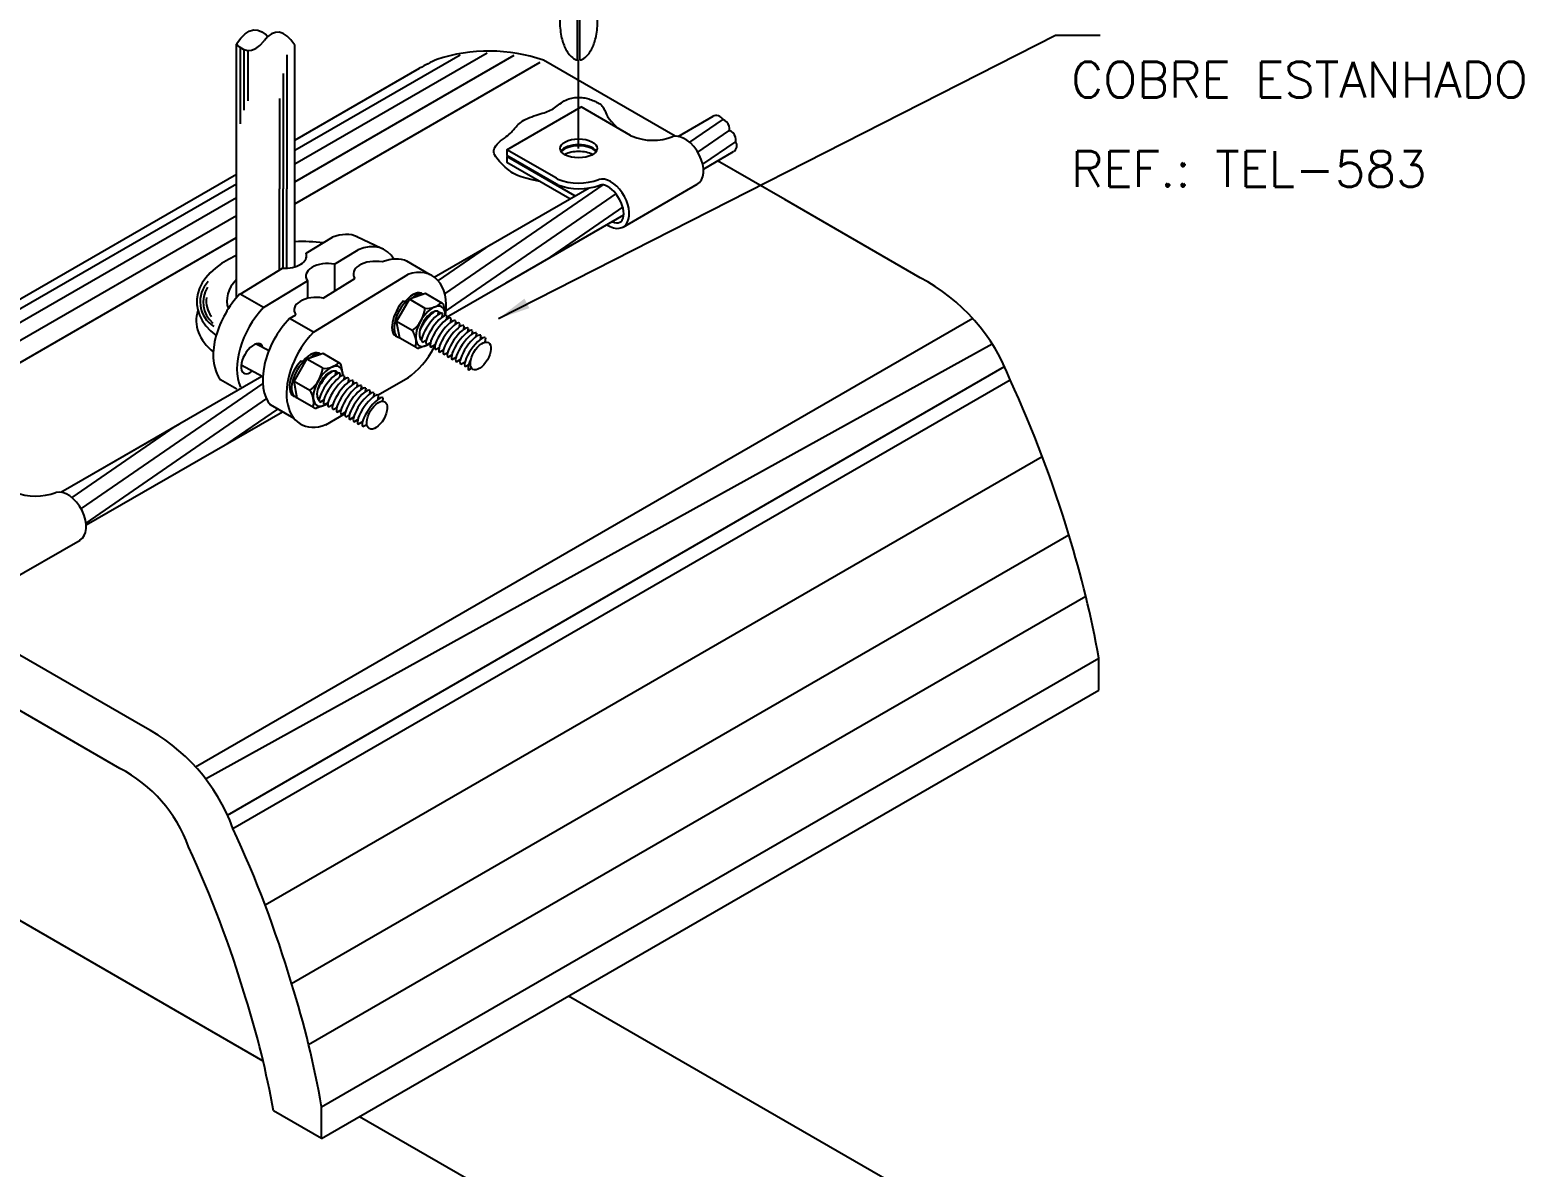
# Model space of a CAD drawing. Header units: millimetres. Extents: x -6439 to -6423.4, y -4426.4 to -4410.4.
# Drawn here: x -6432.51 to -6424.16, y -4420.85 to -4414.49 of the extents above; entities that cross this region are included whole.
import ezdxf

# ---------------------------------------------------------------- set-up
doc = ezdxf.new("R2010")
doc.units = ezdxf.units.MM
doc.header["$LTSCALE"] = 10
doc.linetypes.add('DASHDOT', pattern=[1, 0.5, -0.25, 0, -0.25])
doc.layers.add('Termotécnica', color=7, linetype='Continuous')
doc.styles.add('r80', font='romans.shx')

msp = doc.modelspace()

# ---------------------------------------------------------------- linework, layer by layer
at = {"layer": 'Termotécnica', "color": 2}
for p, q in [((-6429.4468, -4414.6573), (-6429.4468, -4414.1864)), ((-6429.4351, -4414.6573), (-6429.4351, -4414.1864)), ((-6429.8893, -4416.1044), (-6426.774, -4414.5177)), ((-6426.774, -4414.5177), (-6426.524, -4414.5177)), ((-6431.3553, -4415.9897), (-6431.3553, -4414.5684)), ((-6431.0283, -4415.814), (-6431.0283, -4414.5749)), ((-6429.8423, -4415.1598), (-6429.4274, -4414.9203)), ((-6429.1505, -4415.0801), (-6429.4274, -4414.9203)), ((-6428.8848, -4415.0849), (-6428.6889, -4414.9721)), ((-6429.8423, -4415.1598), (-6429.8423, -4415.1917)), ((-6429.5654, -4415.3196), (-6429.8423, -4415.1598)), ((-6429.5657, -4415.3514), (-6429.8423, -4415.1917)), ((-6429.8423, -4415.1981), (-6429.8368, -4415.1949)), ((-6429.8423, -4415.1981), (-6429.8423, -4415.2301)), ((-6429.4621, -4415.4176), (-6429.8423, -4415.1981)), ((-6428.7436, -4415.2674), (-6428.5741, -4415.1695)), ((-6429.4898, -4415.4336), (-6429.8423, -4415.2301)), ((-6430.25, -4415.8718), (-6429.383, -4415.3721)), ((-6429.5574, -4415.3236), (-6429.5654, -4415.3196)), ((-6429.5572, -4415.3556), (-6429.5652, -4415.3517)), ((-6429.1925, -4415.5921), (-6428.7776, -4415.3526)), ((-6429.8463, -4415.9041), (-6429.189, -4415.5246)), ((-6430.2978, -4415.9649), (-6430.3878, -4415.996)), ((-6430.203, -4416.0195), (-6430.2978, -4415.9649)), ((-6430.18, -4416.0967), (-6429.8463, -4415.9041)), ((-6430.4597, -4416.1207), (-6430.3878, -4415.996)), ((-6430.4209, -4416.0048), (-6430.4091, -4416.0117)), ((-6430.4095, -4416.0066), (-6430.3977, -4416.0135)), ((-6430.4095, -4416.0066), (-6430.4007, -4416.019)), ((-6430.4091, -4416.0117), (-6430.4022, -4416.0215)), ((-6430.2992, -4416.0475), (-6430.3878, -4415.996)), ((-6430.185, -4416.0872), (-6430.1961, -4416.0293)), ((-6430.4418, -4416.2143), (-6430.4597, -4416.1207)), ((-6430.3717, -4416.1715), (-6430.4597, -4416.1207)), ((-6430.2267, -4416.0643), (-6430.2293, -4416.0837)), ((-6430.2267, -4416.0643), (-6430.2293, -4416.0837)), ((-6430.2028, -4416.0761), (-6430.2056, -4416.0974)), ((-6430.1791, -4416.0898), (-6430.1819, -4416.1111)), ((-6430.1554, -4416.1034), (-6430.1579, -4416.1228)), ((-6430.1299, -4416.1178), (-6430.1324, -4416.1372)), ((-6430.1069, -4416.1316), (-6430.1094, -4416.1509)), ((-6430.347, -4416.269), (-6430.4418, -4416.2143)), ((-6430.3273, -4416.2165), (-6430.317, -4416.2107)), ((-6430.3273, -4416.2165), (-6430.317, -4416.2107)), ((-6430.0831, -4416.1454), (-6430.0857, -4416.1647)), ((-6430.0594, -4416.1592), (-6430.0619, -4416.1785)), ((-6430.0362, -4416.1727), (-6430.0387, -4416.192)), ((-6430.0128, -4416.1862), (-6430.0154, -4416.2055)), ((-6429.9891, -4416.1993), (-6429.9917, -4416.2187)), ((-6429.9626, -4416.2119), (-6429.9656, -4416.2369)), ((-6431.173, -4416.2845), (-6431.2443, -4416.2469)), ((-6430.8707, -4416.3003), (-6430.9607, -4416.3315)), ((-6430.7759, -4416.355), (-6430.8707, -4416.3003)), ((-6430.2714, -4416.248), (-6430.3351, -4416.2701)), ((-6430.3147, -4416.2364), (-6430.2934, -4416.2244)), ((-6430.291, -4416.2501), (-6430.2697, -4416.238)), ((-6430.2673, -4416.2638), (-6430.246, -4416.2517)), ((-6430.2417, -4416.2782), (-6430.2204, -4416.2661)), ((-6430.2187, -4416.292), (-6430.1974, -4416.2799)), ((-6430.195, -4416.3057), (-6430.1737, -4416.2937)), ((-6431.208, -4416.4298), (-6431.3288, -4416.3661)), ((-6431.0326, -4416.4562), (-6430.9607, -4416.3315)), ((-6430.9938, -4416.3403), (-6430.982, -4416.3471)), ((-6430.9824, -4416.342), (-6430.9707, -4416.3489)), ((-6430.9824, -4416.342), (-6430.9736, -4416.3544)), ((-6430.982, -4416.3471), (-6430.9751, -4416.357)), ((-6430.8721, -4416.3829), (-6430.9607, -4416.3315)), ((-6430.7579, -4416.4227), (-6430.769, -4416.3647)), ((-6430.1713, -4416.3195), (-6430.1499, -4416.3074)), ((-6430.1481, -4416.333), (-6430.1267, -4416.321)), ((-6430.1247, -4416.3465), (-6430.1034, -4416.3344)), ((-6430.101, -4416.3597), (-6430.0797, -4416.3476)), ((-6430.0763, -4416.3727), (-6430.055, -4416.3607)), ((-6430.0555, -4416.3913), (-6430.0406, -4416.3811)), ((-6432.2637, -4417.0334), (-6431.2128, -4416.4273)), ((-6431.0147, -4416.5497), (-6431.0326, -4416.4562)), ((-6430.9446, -4416.507), (-6431.0326, -4416.4562)), ((-6430.7996, -4416.3997), (-6430.8022, -4416.4192)), ((-6430.7757, -4416.4115), (-6430.7785, -4416.4328)), ((-6430.752, -4416.4252), (-6430.7548, -4416.4465)), ((-6430.7283, -4416.4389), (-6430.7308, -4416.4582)), ((-6430.7028, -4416.4533), (-6430.7053, -4416.4726)), ((-6430.6798, -4416.4671), (-6430.6823, -4416.4864)), ((-6430.9199, -4416.6044), (-6431.0147, -4416.5497)), ((-6430.9002, -4416.5519), (-6430.8899, -4416.5461)), ((-6430.656, -4416.4808), (-6430.6586, -4416.5002)), ((-6430.6323, -4416.494), (-6430.6348, -4416.5134)), ((-6430.6091, -4416.5075), (-6430.6116, -4416.5269)), ((-6430.5857, -4416.5216), (-6430.5883, -4416.541)), ((-6430.562, -4416.5348), (-6430.5646, -4416.5541)), ((-6430.5361, -4416.5486), (-6430.5386, -4416.568)), ((-6432.196, -4417.2588), (-6431.098, -4416.6265)), ((-6430.8443, -4416.5835), (-6430.908, -4416.6055)), ((-6430.8876, -4416.5719), (-6430.8663, -4416.5598)), ((-6430.8639, -4416.5856), (-6430.8426, -4416.5735)), ((-6430.8402, -4416.5992), (-6430.8189, -4416.5872)), ((-6430.8146, -4416.6136), (-6430.7933, -4416.6015)), ((-6430.7916, -4416.6274), (-6430.7703, -4416.6153)), ((-6430.7679, -4416.6412), (-6430.7466, -4416.6291)), ((-6432.3377, -4417.0761), (-6431.6735, -4416.6927)), ((-6430.7442, -4416.655), (-6430.7229, -4416.6429)), ((-6430.721, -4416.6685), (-6430.6996, -4416.6564)), ((-6430.6976, -4416.682), (-6430.6763, -4416.6699)), ((-6430.6739, -4416.6951), (-6430.6526, -4416.6831)), ((-6430.648, -4416.709), (-6430.6267, -4416.6969)), ((-6432.2637, -4417.0334), (-6432.2628, -4417.0329)), ((-6432.6444, -4417.5834), (-6432.2295, -4417.3439)), ((-6431.2061, -4420.2593), (-6434.7274, -4418.2263)), ((-6427.0756, -4421.2941), (-6429.4973, -4419.896)), ((-6428.2447, -4421.9691), (-6430.6664, -4420.571))]:
    msp.add_line(p, q, dxfattribs=at)
at = {"layer": 'Termotécnica', "color": 1}
for p, q in [((-6431.3319, -4415.0151), (-6431.3319, -4414.5877)), ((-6431.3117, -4414.9389), (-6431.3117, -4414.5988)), ((-6431.2913, -4414.6041), (-6431.2913, -4414.8856)), ((-6431.0738, -4414.6277), (-6431.0738, -4415.3776)), ((-6431.0283, -4415.2379), (-6429.9532, -4414.6172)), ((-6431.0283, -4415.162), (-6430.1043, -4414.6285)), ((-6431.0283, -4415.3386), (-6429.8022, -4414.6307)), ((-6431.0283, -4415.4615), (-6429.6555, -4414.6689)), ((-6431.0936, -4414.7322), (-6431.0936, -4415.3776)), ((-6431.1145, -4414.8729), (-6431.1145, -4415.3776)), ((-6428.6391, -4414.9925), (-6428.8209, -4415.1177)), ((-6428.6033, -4415.0544), (-6428.776, -4415.1734)), ((-6428.5675, -4415.1164), (-6428.7481, -4415.2408)), ((-6432.787, -4416.1774), (-6431.3553, -4415.3508)), ((-6431.1145, -4415.8328), (-6431.1145, -4415.3776)), ((-6431.0936, -4415.8229), (-6431.0936, -4415.3776)), ((-6431.0738, -4415.8229), (-6431.0738, -4415.3776)), ((-6429.3049, -4415.3561), (-6430.1907, -4415.9663)), ((-6432.787, -4416.2533), (-6431.3553, -4415.4267)), ((-6429.2308, -4415.405), (-6430.1833, -4416.0612)), ((-6432.787, -4416.354), (-6431.3553, -4415.5275)), ((-6429.1956, -4415.4807), (-6429.6227, -4415.775)), ((-6432.79, -4416.4786), (-6431.3553, -4415.6503)), ((-6429.935, -4415.6902), (-6430.2276, -4415.8918)), ((-6431.5843, -4418.6129), (-6427.2371, -4416.103)), ((-6431.5283, -4418.6799), (-6427.1284, -4416.2451)), ((-6431.4055, -4418.8831), (-6427.0583, -4416.3732)), ((-6431.2084, -4416.4675), (-6432.223, -4417.1665)), ((-6431.3745, -4418.9578), (-6427.0273, -4416.4479)), ((-6431.1863, -4416.5523), (-6432.197, -4417.2485)), ((-6431.1259, -4416.6106), (-6431.4083, -4416.8052)), ((-6431.7, -4416.708), (-6432.2761, -4417.1049)), ((-6431.195, -4419.3855), (-6426.8478, -4416.8756)), ((-6431.0469, -4419.825), (-6426.6997, -4417.3152)), ((-6430.9515, -4420.1672), (-6426.6043, -4417.6573)), ((-6430.8792, -4420.515), (-6426.532, -4418.0051))]:
    msp.add_line(p, q, dxfattribs=at)
at = {"layer": 'Termotécnica', "color": 3}
for p, q in [((-6431.0283, -4415.1068), (-6430.3305, -4414.7039)), ((-6428.9021, -4415.0839), (-6429.6384, -4414.659)), ((-6432.7657, -4416.1099), (-6431.3553, -4415.2956)), ((-6428.2887, -4415.4383), (-6428.6641, -4415.2215)), ((-6427.5311, -4415.8757), (-6428.2887, -4415.4383)), ((-6430.9652, -4415.7391), (-6430.8186, -4415.6495)), ((-6430.806, -4415.8002), (-6430.6751, -4415.7203)), ((-6430.5447, -4415.7115), (-6430.6812, -4415.6462)), ((-6430.9652, -4415.7391), (-6430.9652, -4415.7645)), ((-6430.806, -4415.7999), (-6430.806, -4415.95)), ((-6430.2715, -4415.8589), (-6430.4021, -4415.7837)), ((-6431.3349, -4415.9674), (-6431.0977, -4415.8226)), ((-6430.9246, -4416.1806), (-6430.396, -4415.8578)), ((-6430.8706, -4415.9895), (-6430.6928, -4415.8808)), ((-6431.2037, -4416.0431), (-6431.3349, -4415.9674)), ((-6431.2037, -4416.0431), (-6430.9581, -4415.8931)), ((-6430.9581, -4415.8931), (-6430.9581, -4415.992)), ((-6431.0578, -4416.1038), (-6431.0237, -4416.083)), ((-6430.9246, -4416.1806), (-6431.0578, -4416.1038)), ((-6430.1806, -4416.1097), (-6430.1813, -4416.1064)), ((-6431.3533, -4416.4994), (-6431.4436, -4416.4472)), ((-6430.7535, -4416.4451), (-6430.7542, -4416.4418)), ((-6430.5666, -4416.5326), (-6430.392, -4416.4334)), ((-6431.0316, -4416.6643), (-6431.1655, -4416.588)), ((-6430.8549, -4416.6984), (-6430.7478, -4416.6366)), ((-6431.8783, -4418.3855), (-6432.9831, -4417.7477)), ((-6432.0077, -4418.6216), (-6433.2446, -4417.9075)), ((-6426.532, -4418.1839), (-6426.532, -4418.0051)), ((-6430.8792, -4420.6938), (-6426.532, -4418.1839)), ((-6430.8792, -4420.6938), (-6431.1483, -4420.5384)), ((-6430.8792, -4420.6938), (-6430.8792, -4420.515))]:
    msp.add_line(p, q, dxfattribs=at)
at = {"layer": 'Termotécnica', "color": 1, "linetype": 'DASHDOT'}
msp.add_line((-6429.4412, -4415.1518), (-6429.4412, -4414.6573), dxfattribs=at)
at = {"layer": 'Termotécnica', "color": 2}
for points in [[(-6429.5468, -4414.4237, 0.005298), (-6429.5469, -4414.4337, 0.048405), (-6429.5381, -4414.5245, 0.062165), (-6429.5158, -4414.592, 0.102796), (-6429.4764, -4414.6443, 0.153617), (-6429.4468, -4414.6573, 0.181773)], [(-6429.4351, -4414.6573, 0.153617), (-6429.4055, -4414.6443, 0.102796), (-6429.3661, -4414.592, 0.062165), (-6429.3438, -4414.5245, 0.048405), (-6429.335, -4414.4337, 0.005298), (-6429.3351, -4414.4237, 0.062165)]]:
    msp.add_lwpolyline(points, format="xyb", dxfattribs=at)
for points in [[(-6431.3553, -4414.5678), (-6431.3312, -4414.5355), (-6431.3072, -4414.5116), (-6431.2834, -4414.496), (-6431.2597, -4414.4887), (-6431.2361, -4414.4897), (-6431.2126, -4414.4991), (-6431.1893, -4414.5168), (-6431.18, -4414.5272)], [(-6431.3553, -4414.5678), (-6431.3417, -4414.5813), (-6431.3178, -4414.597), (-6431.2941, -4414.6042), (-6431.2705, -4414.6032), (-6431.247, -4414.5938), (-6431.2237, -4414.5761), (-6431.2004, -4414.5501)], [(-6431.0283, -4414.5749), (-6431.0504, -4414.5453), (-6431.0723, -4414.5233), (-6431.094, -4414.5088), (-6431.1156, -4414.5019), (-6431.137, -4414.5026), (-6431.1583, -4414.5108), (-6431.1795, -4414.5267), (-6431.2004, -4414.5501)]]:
    msp.add_lwpolyline(points, dxfattribs=at)
at = {"layer": 'Termotécnica', "color": 1}
msp.add_lwpolyline([(-6429.6566, -4415.3373), (-6429.701, -4415.3274), (-6429.736, -4415.3187), (-6429.7629, -4415.3109), (-6429.7832, -4415.3038), (-6429.7982, -4415.2971), (-6429.8095, -4415.2908), (-6429.8183, -4415.2844), (-6429.8262, -4415.278), (-6429.8343, -4415.2712), (-6429.8427, -4415.264), (-6429.8512, -4415.2566), (-6429.8599, -4415.2489), (-6429.8684, -4415.241), (-6429.8767, -4415.2328), (-6429.8847, -4415.2246), (-6429.8921, -4415.2162), (-6429.899, -4415.2077), (-6429.9049, -4415.1992), (-6429.9099, -4415.1906), (-6429.9135, -4415.1819), (-6429.9156, -4415.1731), (-6429.9161, -4415.1643), (-6429.9145, -4415.1553), (-6429.9108, -4415.1463), (-6429.9049, -4415.1373), (-6429.8971, -4415.1282), (-6429.8878, -4415.1193), (-6429.8776, -4415.1105), (-6429.867, -4415.102), (-6429.8564, -4415.094), (-6429.8463, -4415.0864), (-6429.8372, -4415.0794), (-6429.8295, -4415.073), (-6429.823, -4415.0671), (-6429.8175, -4415.0617), (-6429.8127, -4415.0565), (-6429.8084, -4415.0515), (-6429.8042, -4415.0465), (-6429.8001, -4415.0414), (-6429.7956, -4415.0361), (-6429.7907, -4415.0305), (-6429.7851, -4415.0246), (-6429.779, -4415.0186), (-6429.7721, -4415.0125), (-6429.7646, -4415.0064), (-6429.7563, -4415.0004), (-6429.7473, -4414.9946), (-6429.7374, -4414.9891), (-6429.7267, -4414.984), (-6429.7154, -4414.9792), (-6429.7036, -4414.9748), (-6429.6915, -4414.9706), (-6429.6795, -4414.9667), (-6429.6676, -4414.9629), (-6429.656, -4414.9593), (-6429.6451, -4414.9558), (-6429.6348, -4414.9524), (-6429.6253, -4414.949), (-6429.6163, -4414.9456), (-6429.6078, -4414.942), (-6429.5997, -4414.9382), (-6429.5918, -4414.9342), (-6429.5841, -4414.9298), (-6429.5764, -4414.9251), (-6429.5688, -4414.9199), (-6429.5611, -4414.9143), (-6429.5533, -4414.9086), (-6429.5455, -4414.9029), (-6429.5375, -4414.8972), (-6429.5295, -4414.8918), (-6429.5214, -4414.8867), (-6429.5132, -4414.8822), (-6429.5049, -4414.8783), (-6429.4965, -4414.8751), (-6429.488, -4414.8724), (-6429.4796, -4414.8703), (-6429.4711, -4414.8686), (-6429.4627, -4414.8675), (-6429.4544, -4414.8667), (-6429.4463, -4414.8664), (-6429.4382, -4414.8664), (-6429.4303, -4414.8668), (-6429.4225, -4414.8675), (-6429.4148, -4414.8685), (-6429.4071, -4414.8698), (-6429.3995, -4414.8714), (-6429.3919, -4414.8734), (-6429.3843, -4414.8756), (-6429.3766, -4414.878), (-6429.369, -4414.8807), (-6429.3615, -4414.8837), (-6429.3542, -4414.8867), (-6429.3471, -4414.89), (-6429.3404, -4414.8933), (-6429.334, -4414.8967), (-6429.3281, -4414.9001), (-6429.3228, -4414.9035), (-6429.3179, -4414.9071), (-6429.3135, -4414.9109), (-6429.3095, -4414.915), (-6429.3058, -4414.9195), (-6429.3024, -4414.9245), (-6429.2993, -4414.9302), (-6429.2963, -4414.9367), (-6429.2934, -4414.944), (-6429.2899, -4414.9525), (-6429.2853, -4414.9622), (-6429.2789, -4414.9735), (-6429.2699, -4414.9866), (-6429.2579, -4415.0018), (-6429.242, -4415.0192), (-6429.2216, -4415.0391)], dxfattribs=at)
at = {"layer": 'Termotécnica', "color": 3}
for centre, radius, start, end in [((-6429.9428, -4415.5291), 0.9218, 70.71873, 108.44721), ((-6429.8293, -4415.5621), 0.9938, 114.06409, 120.28636), ((-6428.0256, -4416.8189), 1.065, 20.38367, 62.33148), ((-6432.837, -4419.1378), 6.4022, 16.54004, 24.84366), ((-6431.7486, -4418.9081), 5.2942, 9.8206, 17.51084), ((-6432.3728, -4419.3288), 1.065, 20.38367, 62.33148), ((-6432.3728, -4419.3288), 0.7959, 19.67584, 62.6971), ((-6437.1843, -4421.6477), 6.4022, 16.54004, 24.84366), ((-6437.1843, -4421.6477), 6.1331, 16.51869, 24.94765), ((-6436.0958, -4421.418), 5.2942, 9.8206, 17.51084), ((-6436.0958, -4421.418), 5.0251, 10.08082, 17.53677)]:
    msp.add_arc(centre, radius, start, end, dxfattribs=at)
at = {"layer": 'Termotécnica', "color": 2}
for centre, radius, start, end in [((-6429.1186, -4415.0248), 0.0639, 240, 247.99705), ((-6429.0259, -4414.7984), 0.3085, 247.79692, 291.22763), ((-6429.4408, -4415.0379), 0.3085, 247.79692, 291.22763), ((-6429.4367, -4415.0496), 0.3288, 248.50676, 290.33499), ((-6430.49, -4416.0202), 0.1921, 307.99693, 352.0248), ((-6430.2877, -4415.9363), 0.1112, 263.81075, 314.50098), ((-6430.2102, -4416.032), 0.0144, 10.88457, 60), ((-6430.4618, -4416.2373), 0.1115, 345.58178, 36.10648), ((-6430.3398, -4416.2565), 0.0144, 240, 289.11647), ((-6431.0629, -4416.3556), 0.1921, 307.99693, 352.0248), ((-6430.8606, -4416.2718), 0.1112, 263.81075, 314.50098), ((-6430.7831, -4416.3675), 0.0144, 10.88457, 60), ((-6431.0347, -4416.5727), 0.1115, 345.58178, 36.10648), ((-6430.9127, -4416.5919), 0.0144, 240, 289.11647), ((-6432.4779, -4416.7896), 0.3085, 247.79692, 291.22763)]:
    msp.add_arc(centre, radius, start, end, dxfattribs=at)
at = {"layer": 'Termotécnica', "color": 1}
for centre, radius, start, end in [((-6431.3942, -4416.0104), 0.164, 136.53512, 237.75499), ((-6431.3856, -4416.0121), 0.1557, 147.68727, 229.42866), ((-6431.388, -4416.0092), 0.1359, 170.42145, 217.65103)]:
    msp.add_arc(centre, radius, start, end, dxfattribs=at)
at = {"layer": 'Termotécnica', "color": 2}
for centre, major_axis, ratio, start_param, end_param in [((-6428.666, -4415.0088), (-0.0229, 0.0367), 0.840361, 4.66795, 6.283185), ((-6428.621, -4415.0238), (-0.0181, 0.0313), 0.509483, 3.143946, 6.283185), ((-6428.5852, -4415.0857), (-0.0181, 0.0313), 0.509483, 3.141593, 6.283185), ((-6429.4412, -4415.1838), (-0.1037, 0), 0.509483, 3.446392, 5.981093), ((-6428.8529, -4415.2222), (-0.0753, 0.1304), 0.613222, 3.119686, 6.12017), ((-6428.594, -4415.1334), (-0.02, 0.0361), 0.886479, 3.141593, 4.783167), ((-6429.4412, -4415.1902), (-0.1037, 0), 0.509483, 3.513376, 5.911341), ((-6429.4412, -4415.2221), (-0.1037, 0), 0.509483, 3.869331, 5.556419), ((-6429.2678, -4415.4617), (-0.0753, 0.1304), 0.613222, 2.249611, 6.12017), ((-6429.2675, -4415.4622), (-0.0591, 0.1023), 0.509483, 2.479183, 6.206799), ((-6430.9978, -4415.9999), (0.5774, 0.0139), 0.564445, 1.332797, 1.609291), ((-6431.0003, -4416.0016), (-0.5769, -0.0139), 0.564918, 5.364935, 6.891096), ((-6430.9834, -4415.9965), (0.4253, 0.0103), 0.564445, 2.623453, 3.325521), ((-6430.3902, -4416.0868), (-0.0718, -0.1231), 0.440757, 3.023327, 4.28105), ((-6430.3784, -4416.0936), (-0.0718, -0.1231), 0.440757, 3.185665, 4.034466), ((-6430.3949, -4416.084), (-0.0688, -0.1179), 0.499695, -1.988379, 0.104156), ((-6430.3831, -4416.0909), (-0.0688, -0.1179), 0.499695, 4.294745, 6.435996), ((-6430.2698, -4416.1472), (-0.0625, -0.1083), 0.500279, -3.871922, 0.848217), ((-6431.0024, -4416.105), (0.5774, 0.0139), 0.564445, 2.959952, 3.711341), ((-6430.2698, -4416.1472), (-0.047, -0.0813), 0.500279, 2.861531, 6.228609), ((-6430.9631, -4416.4222), (-0.0718, -0.1231), 0.440757, 3.023327, 4.28105), ((-6430.9513, -4416.4291), (-0.0718, -0.1231), 0.440757, 3.185665, 4.034466), ((-6430.9678, -4416.4195), (-0.0688, -0.1179), 0.499695, -1.988379, 0.104156), ((-6430.956, -4416.4264), (-0.0688, -0.1179), 0.499695, 4.294745, 6.435996), ((-6430.8427, -4416.4827), (-0.0625, -0.1083), 0.500279, -3.871922, 0.848217), ((-6430.8427, -4416.4827), (-0.047, -0.0813), 0.500279, 2.861531, 6.228609), ((-6432.3048, -4417.2134), (-0.0753, 0.1304), 0.613222, 3.119686, 6.12017)]:
    msp.add_ellipse(centre, major_axis=major_axis, ratio=ratio, start_param=start_param, end_param=end_param, dxfattribs=at)
for centre, major_axis, ratio in [((-6429.4412, -4415.1518), (0.1037, 0), 0.509483), ((-6429.9893, -4416.314), (-0.0434, -0.0751), 0.500279), ((-6430.5689, -4416.645), (-0.0434, -0.0751), 0.500279)]:
    msp.add_ellipse(centre, major_axis=major_axis, ratio=ratio, dxfattribs=at)
at = {"layer": 'Termotécnica', "color": 3}
for centre, major_axis, ratio, start_param, end_param in [((-6430.8459, -4415.9555), (0.1757, 0.3037), 0.605501, 0.050793, 0.654032), ((-6430.7001, -4416.0244), (0.1757, 0.3037), 0.605501, 5.951176, 6.947318), ((-6431.0856, -4415.7522), (-0.1225, 0), 0.577432, 1.471972, 3.327416), ((-6430.8435, -4415.8672), (-0.1232, 0), 0.574214, 4.402587, 6.65805), ((-6430.5781, -4415.855), (-0.1232, 0), 0.574214, 4.402587, 6.65805), ((-6430.5668, -4416.0931), (0.1757, 0.3037), 0.605501, 0.050793, 0.654032), ((-6430.4362, -4416.1683), (0.1757, 0.3037), 0.605501, 5.312086, 6.887493), ((-6431.233, -4416.1788), (0.1738, 0.301), 0.605501, 1.180363, 2.787882), ((-6431.1006, -4416.2542), (0.1738, 0.301), 0.605501, 1.18345, 2.728763), ((-6430.9094, -4416.0566), (-0.1232, 0), 0.574214, 4.392401, 6.664633), ((-6430.9565, -4416.3166), (0.1738, 0.301), 0.605501, 1.176199, 2.925575), ((-6430.8232, -4416.3935), (0.1738, 0.301), 0.605501, 1.175884, 3.777677), ((-6431.2674, -4416.3289), (-0.047, -0.0813), 0.500279, 2.679526, 7.156957), ((-6430.4369, -4416.1683), (0.1757, 0.3037), 0.605501, 4.057273, 4.750279), ((-6431.2348, -4416.1758), (0.1738, 0.301), 0.605501, 2.795541, 2.925575)]:
    msp.add_ellipse(centre, major_axis=major_axis, ratio=ratio, start_param=start_param, end_param=end_param, dxfattribs=at)
at = {"layer": 'Termotécnica', "color": 1}
for centre, major_axis, ratio, start_param, end_param in [((-6430.2824, -4416.1418), (-0.056, -0.0809), 0.279135, 3.653434, 5.169979), ((-6430.2824, -4416.1418), (-0.056, -0.0809), 0.279135, 3.653434, 5.169979), ((-6430.2586, -4416.1564), (-0.0562, -0.0808), 0.281547, 3.158868, 6.283185), ((-6430.2348, -4416.1693), (-0.0562, -0.0808), 0.281547, 3.158868, 6.283185), ((-6430.2111, -4416.183), (-0.0562, -0.0808), 0.281547, 3.158868, 6.283185), ((-6430.1855, -4416.1974), (-0.0562, -0.0808), 0.281547, 3.158868, 6.283185), ((-6430.1626, -4416.2112), (-0.0562, -0.0808), 0.281547, 3.158868, 6.283185), ((-6430.1388, -4416.225), (-0.0562, -0.0808), 0.281547, 3.158868, 6.283185), ((-6430.1151, -4416.2387), (-0.0562, -0.0808), 0.281547, 3.158868, 6.283185), ((-6430.0919, -4416.2522), (-0.0562, -0.0808), 0.281547, 3.158868, 6.283185), ((-6430.0685, -4416.2657), (-0.0562, -0.0808), 0.281547, 3.158868, 6.283185), ((-6430.0448, -4416.2789), (-0.0562, -0.0808), 0.281547, 3.158868, 6.283185), ((-6430.0189, -4416.2928), (-0.0562, -0.0808), 0.281547, 3.158868, 6.283185), ((-6430.0015, -4416.3139), (0.0541, 0.0782), 0.279135, 1.992205, 3.141593), ((-6430.8553, -4416.4773), (-0.056, -0.0809), 0.279135, 3.653434, 5.169979), ((-6430.8315, -4416.4919), (-0.0562, -0.0808), 0.281547, 3.158868, 6.283185), ((-6430.8077, -4416.5048), (-0.0562, -0.0808), 0.281547, 3.158868, 6.283185), ((-6430.784, -4416.5185), (-0.0562, -0.0808), 0.281547, 3.158868, 6.283185), ((-6430.7584, -4416.5328), (-0.0562, -0.0808), 0.281547, 3.158868, 6.283185), ((-6430.7355, -4416.5466), (-0.0562, -0.0808), 0.281547, 3.158868, 6.283185), ((-6430.7117, -4416.5604), (-0.0562, -0.0808), 0.281547, 3.158868, 6.283185), ((-6430.688, -4416.5742), (-0.0562, -0.0808), 0.281547, 3.158868, 6.283185), ((-6430.6648, -4416.5877), (-0.0562, -0.0808), 0.281547, 3.158868, 6.283185), ((-6430.6414, -4416.6012), (-0.0562, -0.0808), 0.281547, 3.158868, 6.283185), ((-6430.6177, -4416.6144), (-0.0562, -0.0808), 0.281547, 3.158868, 6.283185), ((-6430.5918, -4416.6282), (-0.0562, -0.0808), 0.281547, 3.158868, 6.283185)]:
    msp.add_ellipse(centre, major_axis=major_axis, ratio=ratio, start_param=start_param, end_param=end_param, dxfattribs=at)
at = {"layer": 'Termotécnica', "color": 2}
msp.add_solid([(-6429.7444, -4415.9931), (-6429.7162, -4416.0461), (-6429.8893, -4416.1044)], dxfattribs=at)

# ---------------------------------------------------------------- texts
at = {"layer": 'Termotécnica', "color": 2, "style": 'r80'}
for s, p in [('COBRE ESTANHADO ', (-6426.6867, -4414.867)), ('REF.: TEL-583', (-6426.6862, -4415.3671))]:
    msp.add_text(s, height=0.2, dxfattribs=at).set_placement(p)

doc.saveas('drawing.dxf')
